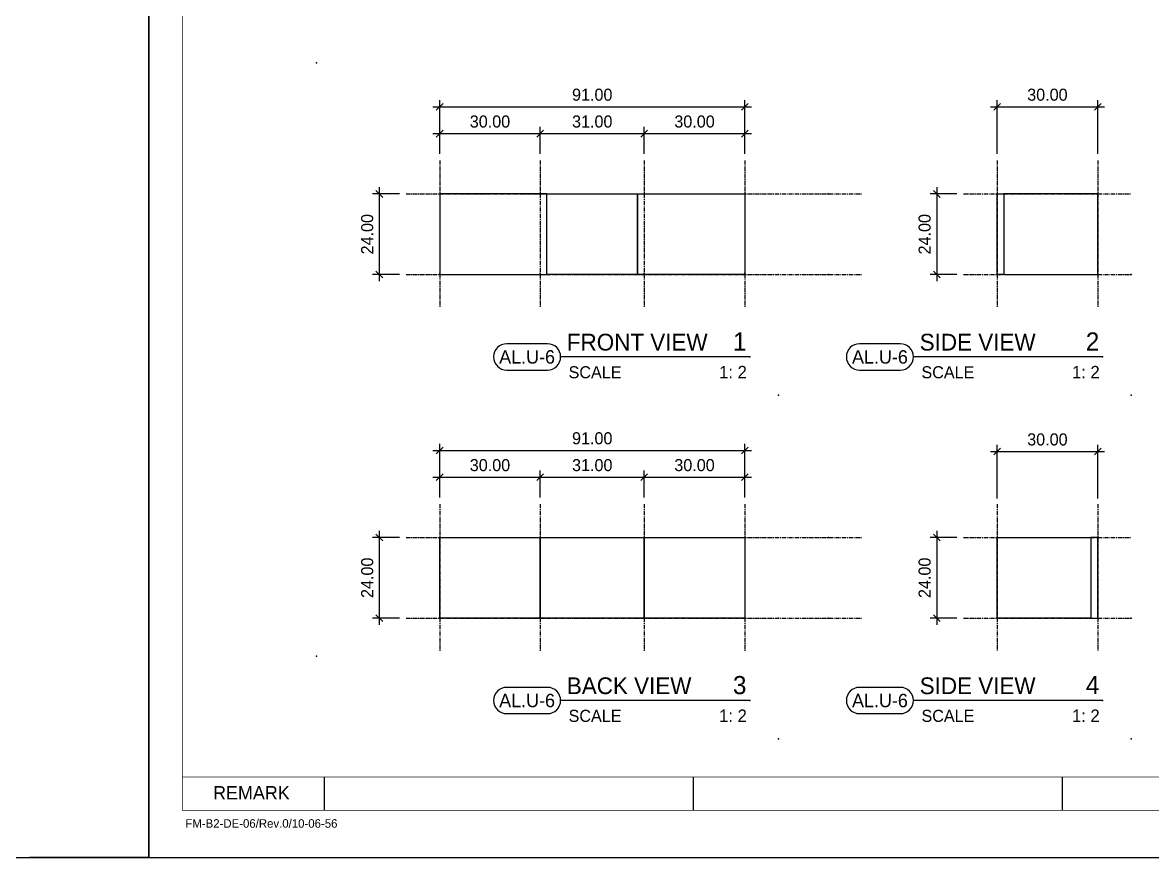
# Model space of a CAD drawing. Header units: millimetres. Extents: x -244126 to 368105, y -173968 to 259060.
# Drawn here: x -83421.4 to -83084.4, y 44239.8 to 44488.8 of the extents above; entities that cross this region are included whole.
import ezdxf
from ezdxf.enums import TextEntityAlignment as Align

# ---------------------------------------------------------------- set-up
doc = ezdxf.new("R2010")
doc.units = ezdxf.units.MM
doc.header["$MEASUREMENT"] = 0
for name, pattern in [('005_GG_TA_LINE', [13.75, 5, -1.25, 1.25, -1.25, 5]), ('ACAD_ISO04W100', [30, 24, -3, 0, -3]), ('BORDER2', [22.225, 6.35, -3.175, 6.35, -3.175, 0, -3.175]), ('CENTER', [2, 1.25, -0.25, 0.25, -0.25]), ('TA_GL_000.00010', [0.000275, 0.0001, -2.5e-05, 2.5e-05, -2.5e-05, 0.0001]), ('TA_HL_003.00000', [19.5, 10.65, -8.85])]:
    doc.linetypes.add(name, pattern=pattern)
for name, color, linetype in [('000 - D I M', 6, 'Continuous'), ('000 - GRID', 8, 'CENTER'), ('000 - H A T C H', 8, 'Continuous'), ('000 - L I N E 0.1', 1, 'Continuous'), ('000 - SYMBOL CON', 1, 'Continuous'), ('000 - T E X T', 4, 'Continuous'), ('000 - TITLEBLOCK', 4, 'Continuous'), ('A04_TUBE SERIES', 7, 'Continuous')]:
    doc.layers.add(name, color=color, linetype=linetype)
doc.styles.add('BROWALLIA', font='BrowalliaUPC.ttf')
doc.styles.add('century gothic111111', font='CordiaUPC.ttf')
doc.styles.add('Cetury Gothic', font='GOTHIC.TTF')
doc.styles.add('CORDIA', font='cordia.shx')
doc.styles.add('MtXpl_BrowalliaUPC', font='BrowalliaUPC.ttf')
doc.styles.add('TA', font='Cordia New.ttf', dxfattribs={"height": 4.5})
doc.dimstyles.new('DIM E-E', dxfattribs={"dimscale": 2, "dimtxt": 0.18, "dimasz": 0.1, "dimexe": 0.1, "dimexo": 0.1, "dimgap": 0.09, "dimtad": 1, "dimtoh": 1, "dimzin": 0, "dimdsep": 46, "dimtxsty": 'CORDIA', "dimblk": 'OBLIQUE', "dimcen": 0.1, "dimdle": 0.1, "dimclrd": 40, "dimclre": 140, "dimclrt": 3, "dimadec": 0, "dimazin": 0, "dimtfac": 1, "dimtix": 1, "dimtmove": 2, "dimatfit": 3, "dimfxl": 1, "dimtolj": 1, "dimtzin": 0, "dimarcsym": 0})

# ---------------------------------------------------------------- blocks, each defined once
blk = doc.blocks.new('*U1674')
at = {"layer": '000 - L I N E 0.1', "color": 21, "linetype": 'Continuous'}
blk.add_lwpolyline([(1485, 35.6), (1485, 0), (1449.4, 0)], dxfattribs=at)
at = {"layer": '000 - TITLEBLOCK', "color": 250}
blk.add_lwpolyline([(0, 0), (1485, 0), (1485, 1050), (0, 1050)], close=True, dxfattribs=at)
at = {"color": 4, "style": 'TA'}
blk.add_attdef('PAPER_SIZE', text='', height=6.25, dxfattribs=at).set_placement((1421.5, 24.94), align=Align.MIDDLE_RIGHT)
blk.add_attdef('SCALE_SIZE', text='', height=6.25, dxfattribs=at).set_placement((1433.78, 25.07), align=Align.MIDDLE_LEFT)
at = {"layer": '000 - T E X T', "color": 250, "style": 'TA'}
for tag, height, p in [('SUPERLINK', 5, (43.16, 1039.41)), ('NAMEFILE', 5, (43.16, 1029.41)), ('SC', 100, (8.41, 938.03))]:
    blk.add_attdef(tag, text='', height=height, dxfattribs=at).set_placement(p, align=Align.MIDDLE_LEFT)
at = {"layer": '000 - T E X T', "color": 4, "style": 'TA'}
for tag, height, p in [('NAME_JOB_1', 5, (1309.16, 845.63)), ('NAME_JOB_2', 5, (1309.16, 834.72)), ('NAME_PROJECT_1', 7.5, (1234.52, 797.42)), ('NAME_PROJECT_2', 7.5, (1234.52, 778.92)), ('NAME_PROJECT_3', 7.5, (1234.52, 760.42)), ('CODE_VALUE_1', 4.75, (1302.87, 722.8)), ('CODE_VALUE_2', 4.75, (1302.87, 707.8)), ('PART_NAME_VALUE_1', 4.75, (1302.87, 689.69)), ('PART_NAME_VALUE_2', 4.75, (1302.87, 674.69)), ('PART_NAME_VALUE_3', 4.75, (1302.87, 659.69)), ('MATTERIAL_VALUE_1', 9, (1304.89, 642.26)), ('SPEC_VALUE', 9, (1304.89, 621.71)), ('THICKNESS_VALUE', 9, (1304.89, 601.32)), ('COATING_VALUE_1', 9, (1304.89, 581.25)), ('COATING_VALUE_2', 9, (1304.89, 561.18)), ('NAME_TITLE_1', 6, (1236.27, 194.04)), ('NAME_TITLE_2', 6, (1236.27, 177.39)), ('NAME_TITLE_3', 6, (1236.27, 160.74)), ('DRAWING_NO1', 6, (1236.53, 82.29)), ('DRAWING_NO2', 6, (1236.53, 62.29))]:
    blk.add_attdef(tag, text='', height=height, dxfattribs=at).set_placement(p, align=Align.MIDDLE_LEFT)
for tag, p in [('NAME_DAFT', (1383.53, 340.54)), ('NAME_CHECKED', (1383.53, 306.49)), ('NAME_DESIGNER', (1383.53, 273.03)), ('NAME_DESIGN_MGR', (1383.53, 237.79))]:
    blk.add_attdef(tag, text='', height=9, dxfattribs=at).set_placement(p, align=Align.MIDDLE_CENTER)
for tag, p, height in [('REV', (1383.82, 125.62), 9.38), ('NAME_REMARK', (138.21, 43.26), 10)]:
    blk.add_attdef(tag, p, '', height=height, dxfattribs=at)
at = {"layer": '000 - T E X T', "color": 4, "style": 'Cetury Gothic'}
for tag, p in [('SHEET_NO.', (1403.95, 84.99)), ('TOTAL_SHEET_NO.', (1402.41, 44.1))]:
    blk.add_attdef(tag, text='', height=9, dxfattribs=at).set_placement(p, align=Align.CENTER)
blk = doc.blocks.new('A$Cfd196da9')
at = {"color": 0, "linetype": 'ByBlock', "const_width": 0.1}
blk.add_lwpolyline([(-143.5, -98), (96.5, -98), (96.5, 99), (-143.5, 99)], close=True, dxfattribs=at)
blk = doc.blocks.new('*U1670')
at = {"linetype": '005_GG_TA_LINE'}
for p in [(50, 237), (50, 60)]:
    blk.add_point(p, dxfattribs=at)
at = {"layer": '000 - L I N E 0.1', "color": 21, "linetype": 'Continuous'}
blk.add_lwpolyline([(0, 14.24), (0, 0), (14.24, 0)], dxfattribs=at)
at = {"layer": '000 - T E X T', "color": 3}
for p, q in [((52.3, 24), (52.3, 14)), ((162.37, 14), (162.37, 24)), ((272.45, 14), (272.45, 24))]:
    blk.add_line(p, q, dxfattribs=at)
at = {"layer": '000 - T E X T', "color": 3, "const_width": 0.2}
blk.add_lwpolyline([(10, 24), (490, 24)], dxfattribs=at)
at = {"layer": '000 - TITLEBLOCK', "color": 250}
blk.add_lwpolyline([(0, 0), (594, 0), (594, 420), (0, 420)], close=True, dxfattribs=at)
at = {"layer": '000 - T E X T', "color": 3, "xscale": 2, "yscale": 2, "zscale": 2}
blk.add_blockref('A$Cfd196da9', (297, 210), dxfattribs=at)
at = {"color": 4, "insert": (19.12, 21.28), "char_height": 4, "width": 228.247, "attachment_point": 1, "style": 'BROWALLIA'}
blk.add_mtext('{\\fCentury Gothic|b0|i0|c0|p34;REMARK}', dxfattribs=at)
at = {"color": 4, "style": 'TA'}
blk.add_attdef('PAPER_SIZE', text='', height=2.5, dxfattribs=at).set_placement((568.6, 9.97), align=Align.MIDDLE_RIGHT)
blk.add_attdef('SCALE_SIZE', text='', height=2.5, dxfattribs=at).set_placement((573.51, 10.03), align=Align.MIDDLE_LEFT)
at = {"layer": '000 - H A T C H', "color": 4, "insert": (10.87, 11.4), "char_height": 2.5428, "attachment_point": 1, "style": 'century gothic111111'}
blk.add_mtext('FM-B2-DE-06/Rev.0/10-06-56', dxfattribs=at)
at = {"layer": '000 - T E X T', "color": 250, "style": 'TA'}
for tag, height, p in [('SUPERLINK', 2, (17.26, 415.77)), ('NAMEFILE', 2, (17.26, 411.76)), ('SC', 40, (3.36, 375.21))]:
    blk.add_attdef(tag, text='', height=height, dxfattribs=at).set_placement(p, align=Align.MIDDLE_LEFT)
at = {"layer": '000 - T E X T', "color": 4, "style": 'TA'}
for tag, height, p in [('NAME_JOB_1', 2, (523.67, 338.25)), ('NAME_JOB_2', 2, (523.67, 333.89)), ('NAME_PROJECT_1', 3, (493.81, 318.97)), ('NAME_PROJECT_2', 3, (493.81, 311.57)), ('NAME_PROJECT_3', 3, (493.81, 304.17)), ('CODE_VALUE_1', 1.9, (521.15, 289.12)), ('CODE_VALUE_2', 1.9, (521.15, 283.12)), ('PART_NAME_VALUE_1', 1.9, (521.15, 275.87)), ('PART_NAME_VALUE_2', 1.9, (521.15, 269.87)), ('PART_NAME_VALUE_3', 1.9, (521.15, 263.87)), ('MATTERIAL_VALUE_1', 3.6, (521.96, 256.9)), ('SPEC_VALUE', 3.6, (521.96, 248.68)), ('THICKNESS_VALUE', 3.6, (521.96, 240.53)), ('COATING_VALUE_1', 3.6, (521.96, 232.5)), ('COATING_VALUE_2', 3.6, (521.96, 224.47)), ('NAME_TITLE_1', 2.4, (494.51, 77.62)), ('NAME_TITLE_2', 2.4, (494.51, 70.96)), ('NAME_TITLE_3', 2.4, (494.51, 64.3)), ('DRAWING_NO1', 2.4, (494.61, 32.92)), ('DRAWING_NO2', 2.4, (494.61, 24.91))]:
    blk.add_attdef(tag, text='', height=height, dxfattribs=at).set_placement(p, align=Align.MIDDLE_LEFT)
for tag, p in [('NAME_DAFT', (553.41, 136.22)), ('NAME_CHECKED', (553.41, 122.6)), ('NAME_DESIGNER', (553.41, 109.21)), ('NAME_DESIGN_MGR', (553.41, 95.12))]:
    blk.add_attdef(tag, text='', height=3.6, dxfattribs=at).set_placement(p, align=Align.MIDDLE_CENTER)
for tag, p, height in [('REV', (553.53, 50.25), 3.75), ('NAME_REMARK', (55.29, 17.3), 4)]:
    blk.add_attdef(tag, p, '', height=height, dxfattribs=at)
at = {"layer": '000 - T E X T', "color": 4, "style": 'Cetury Gothic'}
for tag, p in [('SHEET_NO.', (561.58, 34)), ('TOTAL_SHEET_NO.', (560.97, 17.64))]:
    blk.add_attdef(tag, text='', height=3.6, dxfattribs=at).set_placement(p, align=Align.CENTER)
blk = doc.blocks.new('*U3502')
at = {"color": 3}
blk.add_point((0, -23.66), dxfattribs=at)
at = {"layer": '000 - GRID', "color": 0, "linetype": 'ByBlock'}
blk.add_line((0, 10), (0, -33.66), dxfattribs=at)
at = {"layer": '000 - GRID', "color": 0}
blk.add_point((0, 0), dxfattribs=at)
at = {"style": 'TA', "flags": 1}
blk.add_attdef('LOCATION', (6, 6), '', height=4.5, dxfattribs=at)
blk = doc.blocks.new('_Oblique')
at = {"color": 0, "linetype": 'ByBlock', "lineweight": -2}
blk.add_line((-0.5, -0.5), (0.5, 0.5), dxfattribs=at)
blk = doc.blocks.new('*D3525')
at = {"layer": '000 - D I M', "color": 140, "linetype": 'ACAD_ISO04W100', "lineweight": -2, "transparency": 16777216}
for p, q in [((-83297, 44449.7), (-83297, 44457.7)), ((-83267, 44449.7), (-83267, 44457.7))]:
    blk.add_line(p, q, dxfattribs=at)
at = {"layer": '000 - D I M', "color": 40, "lineweight": -2, "transparency": 16777216}
blk.add_line((-83299, 44455.7), (-83265, 44455.7), dxfattribs=at)
at = {"layer": 'Defpoints', "color": 0, "transparency": 16777216}
for p in [(-83267, 44455.7), (-83297, 44447.7), (-83267, 44447.7)]:
    blk.add_point(p, dxfattribs=at)
at = {"layer": '000 - D I M', "color": 40, "lineweight": -2, "transparency": 16777216, "xscale": 2, "yscale": 2, "zscale": 2, "rotation": 180}
blk.add_blockref('_Oblique', (-83297, 44455.7), dxfattribs=at)
at = {"layer": '000 - D I M', "color": 40, "lineweight": -2, "transparency": 16777216, "xscale": 2, "yscale": 2, "zscale": 2}
blk.add_blockref('_Oblique', (-83267, 44455.7), dxfattribs=at)
at = {"layer": '000 - D I M', "color": 3, "transparency": 16777216, "insert": (-83282, 44459.3), "char_height": 3.6, "attachment_point": 5, "style": 'CORDIA'}
blk.add_mtext('\\A1;30.00', dxfattribs=at)
blk = doc.blocks.new('*D3526')
at = {"layer": '000 - D I M', "color": 140, "linetype": 'ACAD_ISO04W100', "lineweight": -2, "transparency": 16777216}
for p, q in [((-83267, 44449.7), (-83267, 44457.7)), ((-83236, 44449.7), (-83236, 44457.7))]:
    blk.add_line(p, q, dxfattribs=at)
at = {"layer": '000 - D I M', "color": 40, "lineweight": -2, "transparency": 16777216}
blk.add_line((-83269, 44455.7), (-83234, 44455.7), dxfattribs=at)
at = {"layer": 'Defpoints', "color": 0, "transparency": 16777216}
for p in [(-83236, 44455.7), (-83267, 44447.7), (-83236, 44447.7)]:
    blk.add_point(p, dxfattribs=at)
at = {"layer": '000 - D I M', "color": 40, "lineweight": -2, "transparency": 16777216, "xscale": 2, "yscale": 2, "zscale": 2, "rotation": 180}
blk.add_blockref('_Oblique', (-83267, 44455.7), dxfattribs=at)
at = {"layer": '000 - D I M', "color": 40, "lineweight": -2, "transparency": 16777216, "xscale": 2, "yscale": 2, "zscale": 2}
blk.add_blockref('_Oblique', (-83236, 44455.7), dxfattribs=at)
at = {"layer": '000 - D I M', "color": 3, "transparency": 16777216, "insert": (-83251.5, 44459.3), "char_height": 3.6, "attachment_point": 5, "style": 'CORDIA'}
blk.add_mtext('\\A1;31.00', dxfattribs=at)
blk = doc.blocks.new('*D3527')
at = {"layer": '000 - D I M', "color": 140, "linetype": 'ACAD_ISO04W100', "lineweight": -2, "transparency": 16777216}
for p, q in [((-83236, 44449.7), (-83236, 44457.7)), ((-83206, 44449.7), (-83206, 44457.7))]:
    blk.add_line(p, q, dxfattribs=at)
at = {"layer": '000 - D I M', "color": 40, "lineweight": -2, "transparency": 16777216}
blk.add_line((-83238, 44455.7), (-83204, 44455.7), dxfattribs=at)
at = {"layer": 'Defpoints', "color": 0, "transparency": 16777216}
for p in [(-83206, 44455.7), (-83236, 44447.7), (-83206, 44447.7)]:
    blk.add_point(p, dxfattribs=at)
at = {"layer": '000 - D I M', "color": 40, "lineweight": -2, "transparency": 16777216, "xscale": 2, "yscale": 2, "zscale": 2, "rotation": 180}
blk.add_blockref('_Oblique', (-83236, 44455.7), dxfattribs=at)
at = {"layer": '000 - D I M', "color": 40, "lineweight": -2, "transparency": 16777216, "xscale": 2, "yscale": 2, "zscale": 2}
blk.add_blockref('_Oblique', (-83206, 44455.7), dxfattribs=at)
at = {"layer": '000 - D I M', "color": 3, "transparency": 16777216, "insert": (-83221, 44459.3), "char_height": 3.6, "attachment_point": 5, "style": 'CORDIA'}
blk.add_mtext('\\A1;30.00', dxfattribs=at)
blk = doc.blocks.new('*D3528')
at = {"layer": '000 - D I M', "color": 40, "lineweight": -2, "transparency": 16777216}
blk.add_line((-83299, 44463.7), (-83204, 44463.7), dxfattribs=at)
at = {"layer": '000 - D I M', "color": 140, "linetype": 'ACAD_ISO04W100', "lineweight": -2, "transparency": 16777216}
for p, q in [((-83297, 44449.7), (-83297, 44465.7)), ((-83206, 44449.7), (-83206, 44465.7))]:
    blk.add_line(p, q, dxfattribs=at)
at = {"layer": 'Defpoints', "color": 0, "transparency": 16777216}
for p in [(-83206, 44463.7), (-83297, 44447.7), (-83206, 44447.7)]:
    blk.add_point(p, dxfattribs=at)
at = {"layer": '000 - D I M', "color": 40, "lineweight": -2, "transparency": 16777216, "xscale": 2, "yscale": 2, "zscale": 2, "rotation": 180}
blk.add_blockref('_Oblique', (-83297, 44463.7), dxfattribs=at)
at = {"layer": '000 - D I M', "color": 40, "lineweight": -2, "transparency": 16777216, "xscale": 2, "yscale": 2, "zscale": 2}
blk.add_blockref('_Oblique', (-83206, 44463.7), dxfattribs=at)
at = {"layer": '000 - D I M', "color": 3, "transparency": 16777216, "insert": (-83251.5, 44467.3), "char_height": 3.6, "attachment_point": 5, "style": 'CORDIA'}
blk.add_mtext('\\A1;91.00', dxfattribs=at)
blk = doc.blocks.new('*U3364')
at = {"color": 3}
blk.add_point((0, -116), dxfattribs=at)
at = {"layer": '000 - GRID', "color": 0, "linetype": 'ByBlock'}
blk.add_line((0, 10), (0, -126), dxfattribs=at)
at = {"layer": '000 - GRID', "color": 0}
blk.add_point((0, 0), dxfattribs=at)
at = {"style": 'TA', "flags": 1}
blk.add_attdef('LOCATION', (6, 6), '', height=4.5, dxfattribs=at)
blk = doc.blocks.new('*D3520')
at = {"layer": '000 - D I M', "color": 40, "lineweight": -2, "transparency": 16777216}
blk.add_line((-83315, 44439.7), (-83315, 44411.7), dxfattribs=at)
at = {"layer": '000 - D I M', "color": 140, "linetype": 'ACAD_ISO04W100', "lineweight": -2, "transparency": 16777216}
for p, q in [((-83309, 44437.7), (-83317, 44437.7)), ((-83309, 44413.7), (-83317, 44413.7))]:
    blk.add_line(p, q, dxfattribs=at)
at = {"layer": 'Defpoints', "color": 0, "transparency": 16777216}
for p in [(-83307, 44437.7), (-83315, 44413.7), (-83307, 44413.7)]:
    blk.add_point(p, dxfattribs=at)
at = {"layer": '000 - D I M', "color": 40, "lineweight": -2, "transparency": 16777216, "xscale": 2, "yscale": 2, "zscale": 2}
for p, rotation in [((-83315, 44437.7), 90), ((-83315, 44413.7), 270)]:
    blk.add_blockref('_Oblique', p, dxfattribs=dict(at, rotation=rotation))
at = {"layer": '000 - D I M', "color": 3, "transparency": 16777216, "insert": (-83318.6, 44425.7), "char_height": 3.6, "attachment_point": 5, "rotation": 90, "style": 'CORDIA'}
blk.add_mtext('\\A1;24.00', dxfattribs=at)
blk = doc.blocks.new('*U441')
at = {"color": 3}
blk.add_point((0, -30), dxfattribs=at)
at = {"layer": '000 - GRID', "color": 0, "linetype": 'ByBlock'}
blk.add_line((0, 10), (0, -40), dxfattribs=at)
at = {"layer": '000 - GRID', "color": 0}
blk.add_point((0, 0), dxfattribs=at)
at = {"style": 'TA', "flags": 1}
blk.add_attdef('LOCATION', (6, 6), '', height=4.5, dxfattribs=at)
blk = doc.blocks.new('*D3521')
at = {"layer": '000 - D I M', "color": 40, "lineweight": -2, "transparency": 16777216}
blk.add_line((-83148.76, 44439.7), (-83148.76, 44411.7), dxfattribs=at)
at = {"layer": '000 - D I M', "color": 140, "linetype": 'ACAD_ISO04W100', "lineweight": -2, "transparency": 16777216}
for p, q in [((-83142.76, 44437.7), (-83150.76, 44437.7)), ((-83142.76, 44413.7), (-83150.76, 44413.7))]:
    blk.add_line(p, q, dxfattribs=at)
at = {"layer": 'Defpoints', "color": 0, "transparency": 16777216}
for p in [(-83140.76, 44437.7), (-83148.76, 44413.7), (-83140.76, 44413.7)]:
    blk.add_point(p, dxfattribs=at)
at = {"layer": '000 - D I M', "color": 40, "lineweight": -2, "transparency": 16777216, "xscale": 2, "yscale": 2, "zscale": 2}
for p, rotation in [((-83148.76, 44437.7), 90), ((-83148.76, 44413.7), 270)]:
    blk.add_blockref('_Oblique', p, dxfattribs=dict(at, rotation=rotation))
at = {"layer": '000 - D I M', "color": 3, "transparency": 16777216, "insert": (-83152.36, 44425.7), "char_height": 3.6, "attachment_point": 5, "rotation": 90, "style": 'CORDIA'}
blk.add_mtext('\\A1;24.00', dxfattribs=at)
blk = doc.blocks.new('*D3529')
at = {"layer": '000 - D I M', "color": 140, "linetype": 'ACAD_ISO04W100', "lineweight": -2, "transparency": 16777216}
for p, q in [((-83142.76, 44335.2), (-83150.76, 44335.2)), ((-83142.76, 44311.2), (-83150.76, 44311.2))]:
    blk.add_line(p, q, dxfattribs=at)
at = {"layer": '000 - D I M', "color": 40, "lineweight": -2, "transparency": 16777216}
blk.add_line((-83148.76, 44337.2), (-83148.76, 44309.2), dxfattribs=at)
at = {"layer": 'Defpoints', "color": 0, "transparency": 16777216}
for p in [(-83140.76, 44335.2), (-83148.76, 44311.2), (-83140.76, 44311.2)]:
    blk.add_point(p, dxfattribs=at)
at = {"layer": '000 - D I M', "color": 40, "lineweight": -2, "transparency": 16777216, "xscale": 2, "yscale": 2, "zscale": 2}
for p, rotation in [((-83148.76, 44335.2), 90), ((-83148.76, 44311.2), 270)]:
    blk.add_blockref('_Oblique', p, dxfattribs=dict(at, rotation=rotation))
at = {"layer": '000 - D I M', "color": 3, "transparency": 16777216, "insert": (-83152.36, 44323.2), "char_height": 3.6, "attachment_point": 5, "rotation": 90, "style": 'CORDIA'}
blk.add_mtext('\\A1;24.00', dxfattribs=at)
blk = doc.blocks.new('*D3530')
at = {"layer": '000 - D I M', "color": 140, "linetype": 'ACAD_ISO04W100', "lineweight": -2, "transparency": 16777216}
for p, q in [((-83309, 44335.2), (-83317, 44335.2)), ((-83309, 44311.2), (-83317, 44311.2))]:
    blk.add_line(p, q, dxfattribs=at)
at = {"layer": '000 - D I M', "color": 40, "lineweight": -2, "transparency": 16777216}
blk.add_line((-83315, 44337.2), (-83315, 44309.2), dxfattribs=at)
at = {"layer": 'Defpoints', "color": 0, "transparency": 16777216}
for p in [(-83307, 44335.2), (-83315, 44311.2), (-83307, 44311.2)]:
    blk.add_point(p, dxfattribs=at)
at = {"layer": '000 - D I M', "color": 40, "lineweight": -2, "transparency": 16777216, "xscale": 2, "yscale": 2, "zscale": 2}
for p, rotation in [((-83315, 44335.2), 90), ((-83315, 44311.2), 270)]:
    blk.add_blockref('_Oblique', p, dxfattribs=dict(at, rotation=rotation))
at = {"layer": '000 - D I M', "color": 3, "transparency": 16777216, "insert": (-83318.6, 44323.2), "char_height": 3.6, "attachment_point": 5, "rotation": 90, "style": 'CORDIA'}
blk.add_mtext('\\A1;24.00', dxfattribs=at)
blk = doc.blocks.new('*U3511')
at = {"color": 3}
blk.add_point((0, -24), dxfattribs=at)
at = {"layer": '000 - GRID', "color": 0, "linetype": 'ByBlock'}
blk.add_line((0, 10), (0, -34), dxfattribs=at)
at = {"layer": '000 - GRID', "color": 0}
blk.add_point((0, 0), dxfattribs=at)
at = {"style": 'TA', "flags": 1}
blk.add_attdef('LOCATION', (6, 6), '', height=4.5, dxfattribs=at)
blk = doc.blocks.new('*D3531')
at = {"layer": 'A04_TUBE SERIES', "color": 140, "linetype": 'ACAD_ISO04W100', "lineweight": -2, "transparency": 16777216}
for p, q in [((-83297, 44347.2), (-83297, 44355.2)), ((-83267, 44347.2), (-83267, 44355.2))]:
    blk.add_line(p, q, dxfattribs=at)
at = {"layer": 'A04_TUBE SERIES', "color": 40, "lineweight": -2, "transparency": 16777216}
blk.add_line((-83299, 44353.2), (-83265, 44353.2), dxfattribs=at)
at = {"layer": 'Defpoints', "color": 0, "transparency": 16777216}
for p in [(-83267, 44353.2), (-83297, 44345.2), (-83267, 44345.2)]:
    blk.add_point(p, dxfattribs=at)
at = {"layer": 'A04_TUBE SERIES', "color": 40, "lineweight": -2, "transparency": 16777216, "xscale": 2, "yscale": 2, "zscale": 2, "rotation": 180}
blk.add_blockref('_Oblique', (-83297, 44353.2), dxfattribs=at)
at = {"layer": 'A04_TUBE SERIES', "color": 40, "lineweight": -2, "transparency": 16777216, "xscale": 2, "yscale": 2, "zscale": 2}
blk.add_blockref('_Oblique', (-83267, 44353.2), dxfattribs=at)
at = {"layer": 'A04_TUBE SERIES', "color": 3, "transparency": 16777216, "insert": (-83282, 44356.8), "char_height": 3.6, "attachment_point": 5, "style": 'CORDIA'}
blk.add_mtext('\\A1;30.00', dxfattribs=at)
blk = doc.blocks.new('*D3532')
at = {"layer": 'A04_TUBE SERIES', "color": 140, "linetype": 'ACAD_ISO04W100', "lineweight": -2, "transparency": 16777216}
for p, q in [((-83267, 44347.2), (-83267, 44355.2)), ((-83236, 44347.2), (-83236, 44355.2))]:
    blk.add_line(p, q, dxfattribs=at)
at = {"layer": 'A04_TUBE SERIES', "color": 40, "lineweight": -2, "transparency": 16777216}
blk.add_line((-83269, 44353.2), (-83234, 44353.2), dxfattribs=at)
at = {"layer": 'Defpoints', "color": 0, "transparency": 16777216}
for p in [(-83236, 44353.2), (-83267, 44345.2), (-83236, 44345.2)]:
    blk.add_point(p, dxfattribs=at)
at = {"layer": 'A04_TUBE SERIES', "color": 40, "lineweight": -2, "transparency": 16777216, "xscale": 2, "yscale": 2, "zscale": 2, "rotation": 180}
blk.add_blockref('_Oblique', (-83267, 44353.2), dxfattribs=at)
at = {"layer": 'A04_TUBE SERIES', "color": 40, "lineweight": -2, "transparency": 16777216, "xscale": 2, "yscale": 2, "zscale": 2}
blk.add_blockref('_Oblique', (-83236, 44353.2), dxfattribs=at)
at = {"layer": 'A04_TUBE SERIES', "color": 3, "transparency": 16777216, "insert": (-83251.5, 44356.8), "char_height": 3.6, "attachment_point": 5, "style": 'CORDIA'}
blk.add_mtext('\\A1;31.00', dxfattribs=at)
blk = doc.blocks.new('*D3533')
at = {"layer": 'A04_TUBE SERIES', "color": 140, "linetype": 'ACAD_ISO04W100', "lineweight": -2, "transparency": 16777216}
for p, q in [((-83236, 44347.2), (-83236, 44355.2)), ((-83206, 44347.2), (-83206, 44355.2))]:
    blk.add_line(p, q, dxfattribs=at)
at = {"layer": 'A04_TUBE SERIES', "color": 40, "lineweight": -2, "transparency": 16777216}
blk.add_line((-83238, 44353.2), (-83204, 44353.2), dxfattribs=at)
at = {"layer": 'Defpoints', "color": 0, "transparency": 16777216}
for p in [(-83206, 44353.2), (-83236, 44345.2), (-83206, 44345.2)]:
    blk.add_point(p, dxfattribs=at)
at = {"layer": 'A04_TUBE SERIES', "color": 40, "lineweight": -2, "transparency": 16777216, "xscale": 2, "yscale": 2, "zscale": 2, "rotation": 180}
blk.add_blockref('_Oblique', (-83236, 44353.2), dxfattribs=at)
at = {"layer": 'A04_TUBE SERIES', "color": 40, "lineweight": -2, "transparency": 16777216, "xscale": 2, "yscale": 2, "zscale": 2}
blk.add_blockref('_Oblique', (-83206, 44353.2), dxfattribs=at)
at = {"layer": 'A04_TUBE SERIES', "color": 3, "transparency": 16777216, "insert": (-83221, 44356.8), "char_height": 3.6, "attachment_point": 5, "style": 'CORDIA'}
blk.add_mtext('\\A1;30.00', dxfattribs=at)
blk = doc.blocks.new('*D3534')
at = {"layer": 'A04_TUBE SERIES', "color": 140, "linetype": 'ACAD_ISO04W100', "lineweight": -2, "transparency": 16777216}
for p, q in [((-83297, 44347.2), (-83297, 44363.2)), ((-83206, 44347.2), (-83206, 44363.2))]:
    blk.add_line(p, q, dxfattribs=at)
at = {"layer": 'A04_TUBE SERIES', "color": 40, "lineweight": -2, "transparency": 16777216}
blk.add_line((-83299, 44361.2), (-83204, 44361.2), dxfattribs=at)
at = {"layer": 'Defpoints', "color": 0, "transparency": 16777216}
for p in [(-83206, 44361.2), (-83297, 44345.2), (-83206, 44345.2)]:
    blk.add_point(p, dxfattribs=at)
at = {"layer": 'A04_TUBE SERIES', "color": 40, "lineweight": -2, "transparency": 16777216, "xscale": 2, "yscale": 2, "zscale": 2, "rotation": 180}
blk.add_blockref('_Oblique', (-83297, 44361.2), dxfattribs=at)
at = {"layer": 'A04_TUBE SERIES', "color": 40, "lineweight": -2, "transparency": 16777216, "xscale": 2, "yscale": 2, "zscale": 2}
blk.add_blockref('_Oblique', (-83206, 44361.2), dxfattribs=at)
at = {"layer": 'A04_TUBE SERIES', "color": 3, "transparency": 16777216, "insert": (-83251.5, 44364.8), "char_height": 3.6, "attachment_point": 5, "style": 'CORDIA'}
blk.add_mtext('\\A1;91.00', dxfattribs=at)
blk = doc.blocks.new('*D3535')
at = {"layer": '000 - D I M', "color": 40, "lineweight": -2, "transparency": 16777216}
blk.add_line((-83132.76, 44463.7), (-83098.76, 44463.7), dxfattribs=at)
at = {"layer": '000 - D I M', "color": 140, "linetype": 'ACAD_ISO04W100', "lineweight": -2, "transparency": 16777216}
for p, q in [((-83130.76, 44449.7), (-83130.76, 44465.7)), ((-83100.76, 44449.7), (-83100.76, 44465.7))]:
    blk.add_line(p, q, dxfattribs=at)
at = {"layer": 'Defpoints', "color": 0, "transparency": 16777216}
for p in [(-83100.76, 44463.7), (-83130.76, 44447.7), (-83100.76, 44447.7)]:
    blk.add_point(p, dxfattribs=at)
at = {"layer": '000 - D I M', "color": 40, "lineweight": -2, "transparency": 16777216, "xscale": 2, "yscale": 2, "zscale": 2, "rotation": 180}
blk.add_blockref('_Oblique', (-83130.76, 44463.7), dxfattribs=at)
at = {"layer": '000 - D I M', "color": 40, "lineweight": -2, "transparency": 16777216, "xscale": 2, "yscale": 2, "zscale": 2}
blk.add_blockref('_Oblique', (-83100.76, 44463.7), dxfattribs=at)
at = {"layer": '000 - D I M', "color": 3, "transparency": 16777216, "insert": (-83115.76, 44467.3), "char_height": 3.6, "attachment_point": 5, "style": 'CORDIA'}
blk.add_mtext('\\A1;30.00', dxfattribs=at)
blk = doc.blocks.new('*D3536')
at = {"layer": '000 - D I M', "color": 140, "linetype": 'ACAD_ISO04W100', "lineweight": -2, "transparency": 16777216}
for p, q in [((-83130.76, 44346.86), (-83130.76, 44362.86)), ((-83100.76, 44346.86), (-83100.76, 44362.86))]:
    blk.add_line(p, q, dxfattribs=at)
at = {"layer": '000 - D I M', "color": 40, "lineweight": -2, "transparency": 16777216}
blk.add_line((-83132.76, 44360.86), (-83098.76, 44360.86), dxfattribs=at)
at = {"layer": 'Defpoints', "color": 0, "transparency": 16777216}
for p in [(-83100.76, 44360.86), (-83130.76, 44344.86), (-83100.76, 44344.86)]:
    blk.add_point(p, dxfattribs=at)
at = {"layer": '000 - D I M', "color": 40, "lineweight": -2, "transparency": 16777216, "xscale": 2, "yscale": 2, "zscale": 2, "rotation": 180}
blk.add_blockref('_Oblique', (-83130.76, 44360.86), dxfattribs=at)
at = {"layer": '000 - D I M', "color": 40, "lineweight": -2, "transparency": 16777216, "xscale": 2, "yscale": 2, "zscale": 2}
blk.add_blockref('_Oblique', (-83100.76, 44360.86), dxfattribs=at)
at = {"layer": '000 - D I M', "color": 3, "transparency": 16777216, "insert": (-83115.76, 44364.46), "char_height": 3.6, "attachment_point": 5, "style": 'CORDIA'}
blk.add_mtext('\\A1;30.00', dxfattribs=at)
blk = doc.blocks.new('*U3517')
at = {"color": 4}
blk.add_line((-4.26, 5.7), (-32.47, 5.7), dxfattribs=at)
at = {"linetype": 'TA_GL_000.00010'}
blk.add_point((0, 18), dxfattribs=at)
for p in [(-4.26, 5.7), (0, 0)]:
    blk.add_point(p)
at = {"layer": '000 - SYMBOL CON', "color": 0, "linetype": 'ByBlock'}
blk.add_lwpolyline([(-40.51, 7.66, 0.414214), (-42.47, 5.7, 0.414214), (-40.51, 3.74), (-34.43, 3.74, 0.414214), (-32.47, 5.7, 0.414214), (-34.43, 7.66)], format="xyb", close=True, dxfattribs=at)
at = {"color": 4, "linetype": 'BORDER2', "style": 'Cetury Gothic'}
blk.add_text('SCALE', height=1.8, dxfattribs=at).set_placement((-31.28, 2.51))
at = {"color": 0, "style": 'TA'}
for tag, p in [('HEADING2', (-31.54, 10.65)), ('HEADING', (-31.54, 6.65))]:
    blk.add_attdef(tag, p, '', height=2.5, dxfattribs=at)
for tag, height, p in [('LO', 2.7, (-4.76, 6.65)), ('SC', 1.85, (-4.7, 2.51))]:
    blk.add_attdef(tag, text='', height=height, dxfattribs=at).set_placement(p, align=Align.RIGHT)
at = {"layer": '000 - T E X T', "color": 0, "style": 'MtXpl_BrowalliaUPC'}
blk.add_attdef('NO.CODE', text='', height=2, dxfattribs=at).set_placement((-37.47, 5.7), align=Align.MIDDLE_CENTER)

msp = doc.modelspace()

# ---------------------------------------------------------------- linework, layer by layer
at = {"layer": 'A04_TUBE SERIES', "color": 3}
for points in [[(-83264.99529, 44437.69992), (-83296.99529, 44437.69992), (-83296.99529, 44413.69992), (-83264.99529, 44413.69992)], [(-83264.99529, 44437.69992), (-83237.99529, 44437.69992), (-83237.99529, 44413.69992), (-83264.99529, 44413.69992)], [(-83237.99529, 44437.69992), (-83205.99529, 44437.69992), (-83205.99529, 44413.69992), (-83237.99529, 44413.69992)], [(-83130.76107, 44437.69992), (-83128.76107, 44437.69992), (-83128.76107, 44413.69992), (-83130.76107, 44413.69992)], [(-83128.76107, 44413.69992), (-83100.76107, 44413.69992), (-83100.76107, 44437.69992), (-83128.76107, 44437.69992)], [(-83296.99529, 44335.19682), (-83266.99529, 44335.19682), (-83266.99529, 44311.19682), (-83296.99529, 44311.19682)], [(-83266.99529, 44335.19682), (-83235.99529, 44335.19682), (-83235.99529, 44311.19682), (-83266.99529, 44311.19682)], [(-83235.99529, 44335.19682), (-83205.99529, 44335.19682), (-83205.99529, 44311.19682), (-83235.99529, 44311.19682)], [(-83102.76107, 44311.19682), (-83130.76107, 44311.19682), (-83130.76107, 44335.19682), (-83102.76107, 44335.19682)], [(-83100.76107, 44335.19682), (-83102.76107, 44335.19682), (-83102.76107, 44311.19682), (-83100.76107, 44311.19682)]]:
    msp.add_lwpolyline(points, close=True, dxfattribs=at)

# ---------------------------------------------------------------- block references
at = {"color": 2, "linetype": 'TA_HL_003.00000'}
for name, p in [('*U1674', (-84868.71316, 44239.78993)), ('*U1670', (-83383.71316, 44239.78993))]:
    msp.add_blockref(name, p, dxfattribs=at)
at = {"layer": '000 - GRID'}
for name, p in [('*U3502', (-83296.99529, 44437.69992)), ('*U3502', (-83266.99529, 44437.69992)), ('*U3502', (-83235.99529, 44437.69992)), ('*U3502', (-83205.99529, 44437.69992)), ('*U3502', (-83130.76107, 44437.69992)), ('*U3502', (-83100.76107, 44437.69992)), ('*U3511', (-83296.99529, 44335.19682)), ('*U3511', (-83266.99529, 44335.19682)), ('*U3511', (-83235.99529, 44335.19682)), ('*U3511', (-83205.99529, 44335.19682)), ('*U3502', (-83130.76107, 44335.19682)), ('*U3502', (-83100.76107, 44335.19682))]:
    msp.add_blockref(name, p, dxfattribs=at)
at = {"layer": '000 - GRID', "rotation": 90}
for name, p in [('*U3364', (-83296.99529, 44437.69992)), ('*U441', (-83130.76107, 44437.69992)), ('*U3364', (-83296.99529, 44413.69992)), ('*U441', (-83130.76107, 44413.69992)), ('*U3364', (-83296.99529, 44335.19682)), ('*U441', (-83130.76107, 44335.19682)), ('*U3364', (-83296.99529, 44311.19682)), ('*U441', (-83130.76107, 44311.19682))]:
    msp.add_blockref(name, p, dxfattribs=at)
at = {"layer": '000 - T E X T', "xscale": 2, "yscale": 2, "zscale": 2}
for p, values in [((-83195.99529, 44377.69992), {'NO.CODE': 'AL.U-6', 'HEADING': 'FRONT VIEW', 'LO': '1', 'SC': '1: 2'}), ((-83090.76107, 44377.69992), {'NO.CODE': 'AL.U-6', 'HEADING': 'SIDE VIEW', 'LO': '2', 'SC': '1: 2'}), ((-83195.99529, 44275.19682), {'NO.CODE': 'AL.U-6', 'HEADING': 'BACK VIEW', 'LO': '3', 'SC': '1: 2'}), ((-83090.76107, 44275.19682), {'NO.CODE': 'AL.U-6', 'HEADING': 'SIDE VIEW', 'LO': '4', 'SC': '1: 2'})]:
    msp.add_blockref('*U3517', p, dxfattribs=at).add_auto_attribs(values)

# ---------------------------------------------------------------- dimensions: what is measured, and where the dimension line sits
at = {"layer": '000 - D I M', "color": 3}
for base, p1, p2, picture, middle in [((-83205.99529, 44463.69992), (-83296.99529, 44447.69992), (-83205.99529, 44447.69992), '*D3528', (-83251.49529, 44467.29992)), ((-83100.76107, 44463.69992), (-83130.76107, 44447.69992), (-83100.76107, 44447.69992), '*D3535', (-83115.76107, 44467.29992)), ((-83266.99529, 44455.69992), (-83296.99529, 44447.69992), (-83266.99529, 44447.69992), '*D3525', (-83281.99529, 44459.29992)), ((-83235.99529, 44455.69992), (-83266.99529, 44447.69992), (-83235.99529, 44447.69992), '*D3526', (-83251.49529, 44459.29992)), ((-83205.99529, 44455.69992), (-83235.99529, 44447.69992), (-83205.99529, 44447.69992), '*D3527', (-83220.99529, 44459.29992)), ((-83100.76107, 44360.85934), (-83130.76107, 44344.85934), (-83100.76107, 44344.85934), '*D3536', (-83115.76107, 44364.45934))]:
    dim = msp.add_linear_dim(base=base, p1=p1, p2=p2, dimstyle='DIM E-E', override={"dimscale": 20}, dxfattribs=at)
    dim.commit()
    dim.dimension.update_dxf_attribs({"geometry": picture, "text_midpoint": middle})
for base, p1, p2, picture, middle in [((-83314.99529, 44413.69992), (-83306.99529, 44437.69992), (-83306.99529, 44413.69992), '*D3520', (-83318.59529, 44425.69992)), ((-83148.76107, 44413.69992), (-83140.76107, 44437.69992), (-83140.76107, 44413.69992), '*D3521', (-83152.36107, 44425.69992)), ((-83314.99529, 44311.19682), (-83306.99529, 44335.19682), (-83306.99529, 44311.19682), '*D3530', (-83318.59529, 44323.19682)), ((-83148.76107, 44311.19682), (-83140.76107, 44335.19682), (-83140.76107, 44311.19682), '*D3529', (-83152.36107, 44323.19682))]:
    dim = msp.add_linear_dim(base=base, p1=p1, p2=p2, angle=90, dimstyle='DIM E-E', override={"dimscale": 20}, dxfattribs=at)
    dim.commit()
    dim.dimension.update_dxf_attribs({"geometry": picture, "text_midpoint": middle})
at = {"layer": 'A04_TUBE SERIES', "color": 3}
for base, p1, p2, picture, middle in [((-83205.99529, 44361.19682), (-83296.99529, 44345.19682), (-83205.99529, 44345.19682), '*D3534', (-83251.49529, 44364.79682)), ((-83266.99529, 44353.19682), (-83296.99529, 44345.19682), (-83266.99529, 44345.19682), '*D3531', (-83281.99529, 44356.79682)), ((-83235.99529, 44353.19682), (-83266.99529, 44345.19682), (-83235.99529, 44345.19682), '*D3532', (-83251.49529, 44356.79682)), ((-83205.99529, 44353.19682), (-83235.99529, 44345.19682), (-83205.99529, 44345.19682), '*D3533', (-83220.99529, 44356.79682))]:
    dim = msp.add_linear_dim(base=base, p1=p1, p2=p2, dimstyle='DIM E-E', override={"dimscale": 20}, dxfattribs=at)
    dim.commit()
    dim.dimension.update_dxf_attribs({"geometry": picture, "text_midpoint": middle})

doc.saveas('drawing.dxf')
